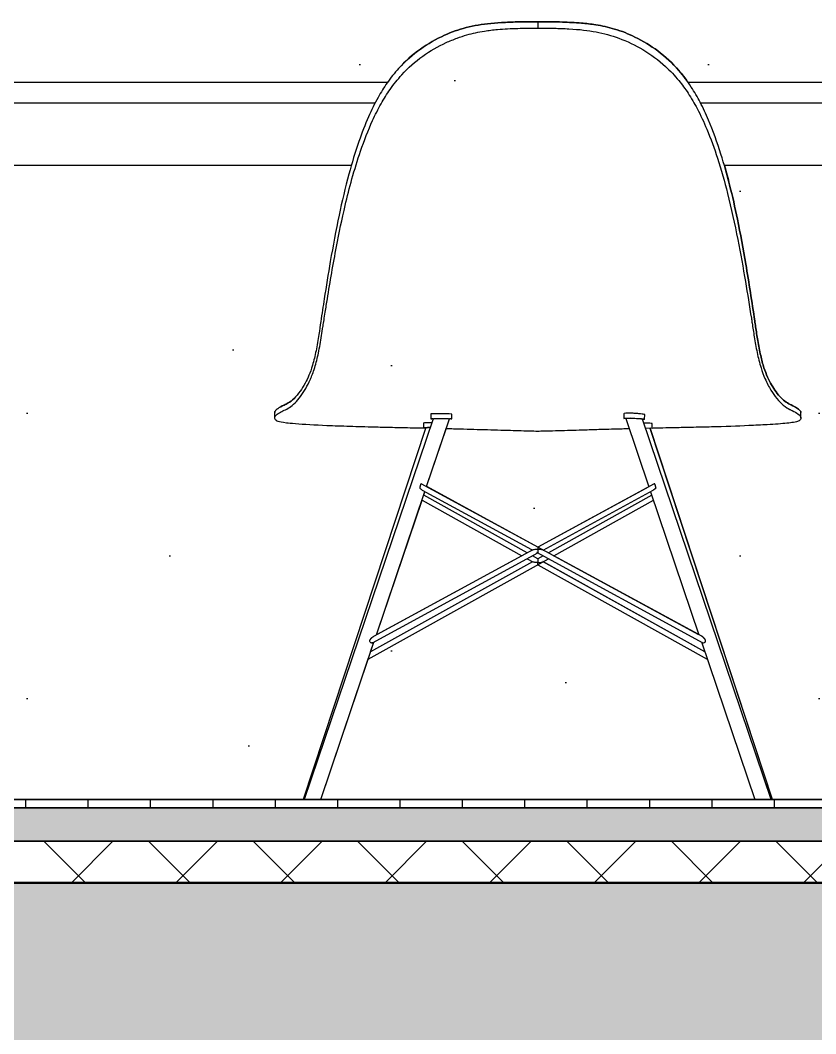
# Model space of a CAD drawing. Header units: millimetres. Extents: x -100 to 224448, y 0 to 22177.
# Drawn here: x 161157 to 161922, y 16625 to 17600 of the extents above; entities that cross this region are included whole.
import ezdxf

# ---------------------------------------------------------------- set-up
doc = ezdxf.new("R2010")
doc.units = ezdxf.units.MM
doc.linetypes.add('DASHED', pattern=[19.05, 12.7, -6.35])
doc.layers.get('0').update_dxf_attribs({"true_color": 0xdfdfdf})
for name, color, linetype in [('Background_0', 7, 'Continuous'), ('Boundary_Floor_ Ceramic Tiles', 7, 'Continuous'), ('Boundary_Insulation_ Extruded Polystyrene', 42, 'Continuous'), ('Boundary_Screed', 7, 'Continuous'), ('Elevation_Gypsum Board', 7, 'Continuous'), ('Fill_Concrete_ Reinforced', 85, 'Continuous'), ('Fill_Floor_ Ceramic Tiles', 251, 'Continuous'), ('Fill_Insulation_ Extruded Polystyrene', 42, 'Continuous'), ('Fill_Screed', 251, 'Continuous'), ('Viewport border', 7, 'Continuous')]:
    doc.layers.add(name, color=color, linetype=linetype)
for name, color, linetype, lineweight in [('Background_Concrete_ Reinforced', 7, 'Continuous', 9), ('Background_Floor_ Ceramic Tiles', 7, 'Continuous', 9), ('Background_Gypsum Board', 7, 'Continuous', 9), ('Background_Insulation_ Extruded Polystyrene', 7, 'Continuous', 9), ('Background_Screed', 7, 'Continuous', 9), ('Boundary_Concrete_ Reinforced', 99, 'Continuous', 50)]:
    doc.layers.add(name, color=color, linetype=linetype, lineweight=lineweight)
doc.layers.add('BIM_ROOM_LINES', color=7, linetype='Continuous', plot=False)

# ---------------------------------------------------------------- blocks, each defined once
blk = doc.blocks.new("CC'__section__..%5CMainBuilding.dwg", base_point=(1833.26, -9100))
at = {"layer": 'Elevation_Gypsum Board'}
h = blk.add_hatch(dxfattribs=at)
h.set_pattern_fill('DOTS2', color=256, scale=30, style=0)
h.paths.add_polyline_path([(5062.41, 8440), (5234.4, 8440), (5234.4, 8523), (5134.4, 8523), (5134.4, 8583), (5508.68, 8583), (5508.68, 8593), (5526, 8593), (5564.95, 8593), (5643.79, 8593), (5652.41, 8593), (5652.41, 8583), (6503.28, 8583), (6503.28, 8722.25), (6499.86, 8722.25), (6499.86, 8733), (6508.89, 8733), (6508.89, 8722.25), (6505.47, 8722.25), (6505.47, 8583), (7874.4, 8583), (7874.4, 8523), (7774.4, 8523), (7774.4, 8440), (7868.86, 8440), (7877.36, 8440), (8166.29, 8440), (8677.36, 8440), (8966.29, 8440), (9477.36, 8440), (9621.82, 8498.19), (9621.82, 8492.05), (9513.81, 8107.07), (9513.95, 8107.51, -0.162902), (9511.94, 8107.78), (9511.94, 8112.35), (9519.9, 8112.84), (9521.01, 8116.13, -0.163594), (9518.98, 8116.28), (9518.98, 8120.86), (9528.98, 8121.03, -0.017407), (9538.98, 8120.86), (9538.98, 8116.28, -0.167992), (9536.85, 8116.12), (9533.63, 8106.6), (9693.4, 8106.17), (9693.4, 10445), (3582.4, 10445), (3582.4, 7749.99), (5068.39, 7750), (5134.11, 8216.57), (5135.89, 8229.18), (5162.76, 8420), (4962.76, 8420), (4962.76, 8440), (5056.66, 8440), (5017.28, 8492.05), (5017.28, 8498.19)])
h.paths.add_polyline_path([(5474.97, 8610.91, -1), (5430.45, 8610.91, -1)], flags=16)
h.paths.add_polyline_path([(5383.04, 8616.48), (5309.83, 8589.84), (5306.41, 8599.23), (5379.62, 8625.88), (5439.34, 8647.62), (5499.8, 8669.62), (5503.22, 8660.23), (5442.76, 8638.22)], flags=16)
h = blk.add_hatch(dxfattribs=at)
h.set_pattern_fill('DOTS2', color=256, scale=30, style=0)
h.paths.add_polyline_path([(8642.41, 8360), (8201.23, 8360), (8129.84, 8107.07), (8247.56, 7750), (8596.09, 7750), (8713.81, 8107.07)])
h = blk.add_hatch(dxfattribs=at)
h.set_pattern_fill('DOTS2', color=256, scale=30, style=0)
h.paths.add_polyline_path([(9442.41, 8360), (9001.23, 8360), (8929.84, 8107.07), (9047.56, 7750), (9396.09, 7750), (9513.81, 8107.07)])
h = blk.add_hatch(dxfattribs=at)
h.set_pattern_fill('DOTS2', color=256, scale=30, style=0)
h.paths.add_polyline_path([(8733.63, 8106.6), (8714.85, 8051.08), (8714.94, 8051.03), (8821.83, 7992.88), (8928.61, 8050.97), (8909.79, 8106.6)])
h = blk.add_hatch(dxfattribs=at)
h.set_pattern_fill('DOTS2', color=256, scale=30, style=0)
h.paths.add_polyline_path([(8828.95, 7989.01), (8832.06, 7987.32), (8931.4, 8042.71), (8930.23, 8046.16), (8827.06, 7990.04)])
h = blk.add_hatch(dxfattribs=at)
h.set_pattern_fill('DOTS2', color=256, scale=30, style=0)
h.paths.add_polyline_path([(8710.42, 8038), (8666.6, 7908.45), (8806.4, 7984.49)])
h = blk.add_hatch(dxfattribs=at)
h.set_pattern_fill('DOTS2', color=256, scale=30, style=0)
h.paths.add_polyline_path([(8837.25, 7984.5), (8976.78, 7908.6), (8933.03, 8037.89)])
h = blk.add_hatch(dxfattribs=at)
h.set_pattern_fill('DOTS2', color=256, scale=30, style=0)
h.paths.add_polyline_path([(8816.76, 7984.44), (8821.82, 7981.62), (8826.89, 7984.44), (8821.83, 7987.19)])
h = blk.add_hatch(dxfattribs=at)
h.set_pattern_fill('DOTS2', color=256, scale=30, style=0)
h.paths.add_polyline_path([(8658.65, 7884.92), (8613.01, 7750), (9030.44, 7750), (8984.74, 7885.07), (8821.82, 7975.89)])
h = blk.add_hatch(dxfattribs=at)
h.set_pattern_fill('DOTS2', color=256, scale=30, style=0)
h.paths.add_polyline_path([(8664.24, 7901.47), (8661.03, 7891.98), (8816.69, 7978.75), (8811.57, 7981.61)])
h = blk.add_hatch(dxfattribs=at)
h.set_pattern_fill('DOTS2', color=256, scale=30, style=0)
h.paths.add_polyline_path([(8826.96, 7978.75), (8982.35, 7892.12), (8979.14, 7901.63), (8832.09, 7981.61)])
at = {"layer": 'Fill_Concrete_ Reinforced', "extrusion": (0, 0, -1)}
h = blk.add_hatch(dxfattribs=at)
h.set_pattern_fill('CONCRETE1', color=256, scale=20, angle=15, style=0)
h.set_pattern_definition([(15, (-3002.4, -5250), (287.368, 497.736), [50.8, -355.6]), (105, (-3002.4, -5250), (-497.736, 287.368), [50.8, -355.6]), (150, (-2953.33, -5236.85), (-392.5523, -105.184), [71.842, -502.894]), (15, (-3012.5, -5016.04), (287.368, 497.736), [50.8, -355.6]), (60, (-2981.4, -5034), (-105.184, 392.5523), [35.921, -538.8154]), (150, (-2981.4, -5034), (-392.5523, -105.184), [35.921, -538.8154]), (15, (-2891.6, -4878.46), (287.368, 497.736), [71.842, -334.558]), (60, (-2891.6, -4878.46), (-105.184, 392.5523), [50.8, -523.9364]), (150, (-2822.2, -4859.87), (-392.5523, -105.184), [50.8, -523.9364]), (105, (-2758.8, -5079.55), (-497.736, 287.368), [50.8, -355.6]), (60, (-2758.82, -5079.55), (-105.184, 392.5523), [35.921, -538.8154]), (150, (-2740.86, -5048.44), (-392.5523, -105.184), [35.921, -538.8154]), (15, (-2979.63, -5138.7), (287.368, 497.736), [25.4, -340.36]), (15, (-2711.5, -4961.7), (287.368, 497.736), [25.4, -340.36]), (105, (-2847.33, -4945.5), (-497.736, 287.368), [25.4, -340.36]), (150, (-2739.1, -5153.15), (-392.5523, -105.184), [35.921, -538.8154]), (150, (-2983.15, -4929.3), (-392.5523, -105.184), [35.921, -538.8154]), (60, (-2852.9, -5071.9), (-105.184, 392.5523), [35.921, -538.8154]), (105, (-2880.6, -5164.77), (-497.736, 287.368), [6.35, -400.05]), (105, (-2906.6, -4994.24), (-497.736, 287.368), [6.35, -400.05]), (105, (-2740.65, -4877.46), (-497.736, 287.368), [6.35, -400.05]), (105, (-2678.64, -5084.36), (-497.736, 287.368), [6.35, -400.05])])
h.paths.add_polyline_path([(-21382.4, 7500), (-21382.4, 7670), (-21242.4, 7670), (-3322.4, 7670), (-3182.4, 7670), (-3182.4, 7500)])
at = {"layer": 'Fill_Floor_ Ceramic Tiles', "extrusion": (0, 0, -1)}
h = blk.add_hatch(dxfattribs=at)
h.set_pattern_fill('_USER', color=256, scale=60, angle=90, style=0, pattern_type=0)
h.set_pattern_definition([(90, (-3002.4, -5250), (-60, -2e-13), [])])
h.paths.add_polyline_path([(-3322.4, 7750), (-3322.4, 7742), (-21242.4, 7742), (-21242.4, 7750)])
at = {"layer": 'Fill_Insulation_ Extruded Polystyrene', "extrusion": (0, 0, -1)}
h = blk.add_hatch(dxfattribs=at)
h.set_pattern_fill('INSULATION', color=256, scale=20, style=0)
h.set_pattern_definition([(45, (-3002.4, -5250), (-50.28943, 50.28943), []), (135, (-3002.4, -5250), (-50.28943, -50.28943), [])])
h.paths.add_polyline_path([(-3322.4, 7710), (-3322.4, 7670), (-21242.4, 7670), (-21242.4, 7710)])
at = {"layer": 'Fill_Screed', "extrusion": (0, 0, -1)}
h = blk.add_hatch(dxfattribs=at)
h.set_pattern_fill('SCREED', color=256, scale=20, angle=15, style=0)
h.set_pattern_definition([(15, (-3002.4, -5250), (915.6406, 508.3053), [-127, 0, -381, 0]), (15, (-3005.69, -5237.73), (915.6406, 508.3053), [-50.8, 0, -177.8, 0, -91.44, 0, -381, 0]), (15, (-3008.97, -5225.47), (915.6406, 508.3053), [-25.4, 0, -127, 0, -127, 0, -279.4, 0, -91.44, 0]), (15, (-3012.26, -5213.2), (915.6406, 508.3053), [-91.44, 0, -406.4, 0]), (15, (-3015.55, -5200.93), (915.6406, 508.3053), [-304.8, 0, -304.8, 0]), (15, (-3018.84, -5188.66), (915.6406, 508.3053), [-431.8, 0]), (15, (-3022.12, -5176.4), (915.6406, 508.3053), [-127, 0, -558.8, 0]), (15, (-3025.4, -5164.13), (915.6406, 508.3053), [-177.8, 0, -101.6, 0]), (15, (-3028.7, -5151.86), (915.6406, 508.3053), [-254, 0]), (15, (-3035.27, -5127.33), (915.6406, 508.3053), [-35.56, 0, -381, 0, -228.6, 0]), (15, (-3038.56, -5115.06), (915.6406, 508.3053), [-50.8, 0, -5.08, 0, -127, 0]), (15, (-3041.84, -5102.8), (915.6406, 508.3053), [-25.4, 0, -330.2, 0, -381, 0]), (15, (-3045.13, -5090.53), (915.6406, 508.3053), [-254, 0]), (15, (-3048.42, -5078.26), (915.6406, 508.3053), [-127, 0, -533.4, 0]), (15, (-3055, -5053.72), (915.6406, 508.3053), [-609.6, 0]), (15, (-3058.28, -5041.46), (915.6406, 508.3053), [-127, 0, -10.16, 0, -177.8, 0]), (15, (-3061.57, -5029.2), (915.6406, 508.3053), [-35.56, 0, -254, 0, -101.6, 0, -177.8, 0, -203.2, 0]), (15, (-3064.85, -5016.92), (915.6406, 508.3053), [-76.2, 0, -101.6, 0, -254, 0, -10.16, 0, -127, 0]), (15, (-3068.14, -5004.65), (915.6406, 508.3053), [-254, 0])])
h.paths.add_polyline_path([(-3322.4, 7742), (-3322.4, 7710), (-21242.4, 7710), (-21242.4, 7742)])
at = {"linetype": 'DASHED', "extrusion": (0, 1, 0)}
blk.add_line((8821.82, 8498.19), (8821.82, 8492.05), dxfattribs=at)
blk.add_line((2834.4, 7750), (21730.4, 7750))
blk.add_line((2834.4, 7750), (21730.4, 7750))
at = {"layer": 'Background_0', "extrusion": (0, 1, 0)}
for p, q in [((8166.29, 8440), (8677.36, 8440)), ((8966.29, 8440), (9477.36, 8440)), ((8665.28, 8420), (8178.36, 8420)), ((9465.28, 8420), (8978.36, 8420)), ((8642.41, 8360), (8201.23, 8360)), ((9442.41, 8360), (9001.23, 8360)), ((8718.98, 8120.86), (8718.98, 8116.28)), ((8738.98, 8116.28), (8738.98, 8120.86)), ((8904.66, 8121.27), (8904.46, 8116.66)), ((8924.44, 8115.77), (8924.64, 8120.25)), ((8721.07, 8116.31), (8597.18, 7750)), ((8711.94, 8112.35), (8711.94, 8107.78)), ((8714.85, 8051.08), (8736.89, 8116.25)), ((8906.44, 8116.5), (8928.61, 8050.97)), ((9046.28, 7750), (8922.46, 8115.93)), ((8931.69, 8107.33), (8931.89, 8111.83)), ((8714.03, 8107.74), (8596.09, 7750)), ((8714.85, 8051.08), (8733.63, 8106.6)), ((8925.27, 8107.62), (8931.69, 8107.33)), ((9047.56, 7750), (8929.72, 8107.42)), ((9047.56, 7750), (8929.84, 8107.07)), ((8979.67, 7907.03), (8709.77, 8053.83)), ((8933.65, 8053.71), (8821.83, 7992.88)), ((8666.6, 7908.45), (8713.22, 8046.27)), ((8710.64, 8047.67), (8815.89, 7990.42)), ((8712.05, 8042.81), (8713.22, 8046.27)), ((8811.6, 7987.32), (8712.05, 8042.81)), ((8811.6, 7987.32), (8712.05, 8042.81)), ((8821.83, 7992.88), (8714.94, 8051.03)), ((8928.61, 8050.97), (8821.83, 7992.88)), ((8827.06, 7990.04), (8932.8, 8047.55)), ((8931.4, 8042.71), (8832.06, 7987.32)), ((8931.4, 8042.71), (8832.06, 7987.32)), ((8930.23, 8046.16), (8976.78, 7908.6)), ((8666.6, 7908.45), (8710.42, 8038)), ((8710.42, 8038), (8806.4, 7984.49)), ((8837.25, 7984.5), (8933.03, 8037.89)), ((8662.91, 7900.74), (8821.83, 7987.19)), ((8817.14, 7990.33), (8663.7, 7906.87)), ((8806.4, 7984.49), (8666.6, 7908.45)), ((8816.6, 7990.04), (8811.67, 7987.35)), ((8821.82, 7981.62), (8816.76, 7984.44)), ((8821.82, 7981.62), (8816.76, 7984.44)), ((8820.65, 7987.83), (8980.47, 7900.9)), ((8826.89, 7984.44), (8821.82, 7981.62)), ((8826.89, 7984.44), (8821.82, 7981.62)), ((8821.83, 7990.95), (8821.83, 7989.98)), ((8832.06, 7987.32), (8828.95, 7989.01)), ((8976.78, 7908.6), (8834.69, 7985.89)), ((8658.65, 7884.92), (8832.09, 7981.61)), ((8816.69, 7978.75), (8661.03, 7891.98)), ((8816.69, 7978.75), (8661.03, 7891.98)), ((8811.57, 7981.61), (8817.04, 7978.56)), ((8821.82, 7981.62), (8821.82, 7978.99)), ((8821.82, 7978.99), (8821.82, 7978.01)), ((8821.82, 7975.89), (8821.82, 7978.01)), ((8821.82, 7975.89), (8984.74, 7885.07)), ((8982.35, 7892.12), (8826.61, 7978.95)), ((8982.35, 7892.12), (8826.96, 7978.75)), ((8613.01, 7750), (8664.24, 7901.47)), ((8661.03, 7891.98), (8664.24, 7901.47)), ((8979.14, 7901.63), (9030.44, 7750)), ((8613.01, 7750), (8658.65, 7884.92))]:
    blk.add_line(p, q, dxfattribs=at)
at = {"layer": 'Background_0'}
for centre, radius, start, end in [((8731.49, 7977.39), 143.66, 87.00827, 90.9973), ((8907.61, 8105.21), 16.44, 88.17794, 99.36179), ((8981.18, 7902.37), 1.63, 243.83482, 303.53164), ((8981.16, 7902.8), 2.01, 297.29589, 344.32259)]:
    blk.add_arc(centre, radius, start, end, dxfattribs=at)
at = {"layer": 'Background_0', "extrusion": (0, 0, -1)}
for centre, radius, start, end in [((-8717.92, 8058.99), 13.46, 302.73811, 316.08293), ((-8662.18, 7902.62), 1.99, 296.55135, 344.42914)]:
    blk.add_arc(centre, radius, start, end, dxfattribs=at)
for centre, major_axis, ratio, start_param, end_param in [((8728.98, 8116.28), (-10, 0), 0.02531, -0.000001, 1.570953), ((8728.98, 8116.28), (-10, 0), 0.02531, 5.634555, 6.283184), ((8728.98, 8116.28), (7.91, -0.02), 0.025509, 3.148971, 3.932856), ((8728.98, 8116.28), (7.91, -0.02), 0.025509, 3.932856, 5.433967), ((8728.98, 8116.28), (-10, 0), 0.02531, 1.570953, 3.141592), ((8728.98, 8116.28), (7.91, -0.02), 0.025509, 5.433967, 6.279242), ((8728.98, 8116.28), (-10, 0), 0.02531, 3.141592, 3.807343), ((8914.45, 8116.21), (-9.99, 0.45), 0.069694, -0.002953, 3.138639), ((8914.45, 8116.21), (-9.99, 0.45), 0.069694, 5.619983, 6.280232), ((8914.45, 8116.21), (-8.01, 0.3), 0.068313, 6.25873, 7.115321), ((8914.45, 8116.21), (-8.01, 0.3), 0.068313, 0.832136, 2.472617), ((8914.45, 8116.21), (-8.01, 0.3), 0.068313, 2.472617, 3.117475), ((8914.45, 8116.21), (-9.99, 0.45), 0.069694, 3.141611, 3.750605), ((8914.45, 8116.21), (-9.99, 0.45), 0.069694, 9.421825, 9.424796), ((8721.94, 8107.78), (10, 0), 0.044485, 3.141593, 4.343124), ((8721.94, 8107.78), (10, 0), 0.044485, 2.49566, 3.141593), ((8721.94, 8107.78), (7.91, 0.04), 0.044833, 3.157112, 3.991124), ((8721.94, 8107.78), (7.91, 0.04), 0.044833, 3.991124, 4.233039), ((8821.83, 7990.04), (4.96, 0), 0.184074, 3.468422, 4.364278), ((8821.83, 7990.04), (4.96, 0), 0.184074, 4.364278, 4.712465), ((8821.83, 7990.04), (-4.96, 0), 0.184074, 1.570873, 1.91906), ((8821.83, 7990.04), (-4.96, 0), 0.184074, 1.91906, 2.814763), ((8821.82, 7978.75), (-4.96, 0), 0.150863, 5.060577, 6.018523), ((8821.82, 7978.75), (-4.96, 0), 0.150863, 4.712389, 5.060577)]:
    blk.add_ellipse(centre, major_axis=major_axis, ratio=ratio, start_param=start_param, end_param=end_param, dxfattribs=at)
at = {"layer": 'Background_0'}
for start_param, end_param in [(1.570796, 1.918984), (1.918984, 2.876931)]:
    blk.add_ellipse((8821.82, 7978.75), major_axis=(-4.96, 0), ratio=0.150863, start_param=start_param, end_param=end_param, dxfattribs=at)
for points, degree, knots in [([(8821.82, 8498.19), (8816.38, 8498.19), (8810.92, 8498.16), (8800.56, 8497.96), (8795.62, 8497.8), (8780.63, 8497.04), (8772.09, 8496.2), (8760.55, 8494.28), (8756.65, 8493.48), (8749.23, 8491.59), (8745.75, 8490.53), (8738.83, 8488.08), (8735.46, 8486.7), (8723.87, 8481.45), (8716.05, 8476.97), (8701.12, 8466.31), (8694.16, 8460.1), (8683.93, 8448.8), (8680.29, 8444.21), (8673.78, 8434.88), (8670.9, 8430.24), (8664.82, 8419.37), (8661.76, 8413.1), (8655.61, 8399.1), (8652.51, 8391.08), (8646.14, 8372.82), (8642.95, 8362.26), (8636.56, 8338.65), (8633.45, 8325.38), (8627.56, 8297.46), (8624.77, 8282.47), (8620.16, 8255.77), (8618.22, 8243.68), (8615.24, 8224.44), (8614.14, 8217.11), (8612.49, 8205.89), (8611.86, 8201.55), (8610.4, 8192.14), (8609.51, 8186.8), (8607.49, 8176.85), (8606.38, 8172.2), (8603.91, 8163.89), (8602.77, 8160.82), (8600.5, 8155.41), (8599.26, 8152.87), (8596.4, 8147.62), (8594.76, 8145.04), (8591.19, 8140.02), (8589.25, 8137.72), (8585.34, 8133.85), (8583.43, 8132.48), (8580.28, 8130.64), (8578.98, 8130.05), (8575.29, 8128.27), (8573.4, 8127.19), (8570.29, 8125.05), (8569.33, 8124.03), (8568.82, 8122.82), (8568.76, 8122.53), (8568.76, 8122.24)], 3, [0, 0, 0, 0, 16.330716, 16.330716, 31.10748, 31.10748, 61.512893, 61.512893, 77.35221, 77.35221, 92.1238, 92.1238, 107.017959, 107.017959, 145.130915, 145.130915, 185.659571, 185.659571, 211.144639, 211.144639, 234.597358, 234.597358, 264.247955, 264.247955, 298.978933, 298.978933, 343.832824, 343.832824, 398.464099, 398.464099, 458.814973, 458.814973, 507.488234, 507.488234, 537.236482, 537.236482, 553.138672, 553.138672, 573.955597, 573.955597, 593.482799, 593.482799, 611.422984, 611.422984, 630.807534, 630.807534, 655.718862, 655.718862, 687.134652, 687.134652, 723.883084, 723.883084, 754.468186, 754.468186, 822.843285, 822.843285, 908.971704, 908.971704, 939.060242, 939.060242, 939.060242, 939.060242]), ([(8568.76, 8117.23), (8568.76, 8117.89), (8569.07, 8118.59), (8570.52, 8120.16), (8571.63, 8121.04), (8573.94, 8122.44), (8574.69, 8122.87), (8576.24, 8123.69), (8577, 8124.08), (8579.32, 8125.2), (8581.05, 8125.95), (8584.65, 8128.29), (8586.39, 8129.65), (8589.98, 8133.26), (8591.76, 8135.34), (8596.96, 8142.37), (8600.29, 8147.96), (8604.36, 8157.18), (8605.76, 8160.75), (8608.57, 8169.94), (8609.74, 8174.62), (8611.94, 8184.92), (8612.92, 8190.56), (8614.3, 8199.07), (8614.74, 8201.92), (8615.22, 8205.09), (8615.27, 8205.39), (8615.8, 8208.86), (8616.49, 8213.33), (8618.01, 8223.01), (8618.69, 8227.26), (8622.06, 8248.13), (8625, 8265.29), (8630.72, 8295.11), (8633.47, 8308.36), (8638.54, 8329.96), (8640.71, 8338.53), (8645.58, 8356.02), (8648.32, 8365), (8654.79, 8383.8), (8658.66, 8393.74), (8665.45, 8408.61), (8668.16, 8414.01), (8673.8, 8424.04), (8676.69, 8428.67), (8683.25, 8438.03), (8686.94, 8442.67), (8697.06, 8453.77), (8703.8, 8459.78), (8718.23, 8470.12), (8725.75, 8474.46), (8737.2, 8479.7), (8740.71, 8481.14), (8747.33, 8483.57), (8750.45, 8484.6), (8759.1, 8487.08), (8764.63, 8488.28), (8774.63, 8489.84), (8778.9, 8490.34), (8789.56, 8491.29), (8796.04, 8491.62), (8808.91, 8492), (8815.38, 8492.05), (8821.82, 8492.05)], 3, [282.763591, 282.763591, 282.763591, 282.763591, 312.946334, 312.946334, 342.237182, 342.237182, 354.170816, 354.170816, 363.917289, 363.917289, 381.338568, 381.338568, 395.33515, 395.33515, 407.61727, 407.61727, 430.080656, 430.080656, 440.322272, 440.322272, 449.714576, 449.714576, 460.205087, 460.205087, 465.478589, 465.478589, 466.022667, 466.022667, 471.620418, 471.620418, 476.011063, 476.011063, 493.219473, 493.219473, 506.849549, 506.849549, 515.862672, 515.862672, 525.507293, 525.507293, 536.48913, 536.48913, 543.006963, 543.006963, 548.952309, 548.952309, 555.470742, 555.470742, 565.407649, 565.407649, 574.735651, 574.735651, 578.727853, 578.727853, 582.166627, 582.166627, 588.043547, 588.043547, 592.326401, 592.326401, 598.712778, 598.712778, 605.095063, 605.095063, 605.095063, 605.095063]), ([(8689.01, 8454.4), (8695, 8460.84), (8701.58, 8466.64), (8716.05, 8476.97), (8723.87, 8481.45), (8735.46, 8486.7), (8738.83, 8488.08), (8745.75, 8490.53), (8749.23, 8491.59), (8756.65, 8493.48), (8760.55, 8494.28), (8772.09, 8496.2), (8780.63, 8497.04), (8795.62, 8497.8), (8800.56, 8497.96), (8810.92, 8498.16), (8816.38, 8498.19), (8821.82, 8498.19)], 3, [0, 0, 0, 0, 38.105683, 38.105683, 76.218639, 76.218639, 91.112799, 91.112799, 105.884388, 105.884388, 121.723706, 121.723706, 152.129118, 152.129118, 166.905882, 166.905882, 183.236599, 183.236599, 183.236599, 183.236599]), ([(8821.82, 8498.19), (8829.69, 8498.19), (8837.62, 8498.12), (8851.57, 8497.66), (8857.68, 8497.35), (8868.33, 8496.43), (8872.95, 8495.91), (8883.69, 8494.24), (8889.72, 8492.94), (8899.06, 8490.15), (8902.39, 8488.99), (8908.93, 8486.38), (8912.19, 8484.93), (8923.04, 8479.63), (8930.33, 8475.2), (8944.56, 8464.58), (8951.3, 8458.31), (8960.55, 8447.72), (8963.51, 8443.94), (8966.29, 8440)], 3, [806.619149, 806.619149, 806.619149, 806.619149, 825.971791, 825.971791, 840.973413, 840.973413, 852.443495, 852.443495, 867.911882, 867.911882, 876.94741, 876.94741, 885.834407, 885.834407, 908.297264, 908.297264, 933.109718, 933.109718, 946.041088, 946.041088, 946.041088, 946.041088]), ([(9074.88, 8122.24), (9074.88, 8122.88), (9074.58, 8123.58), (9073.18, 8125.12), (9072.11, 8125.98), (9069.26, 8127.74), (9067.64, 8128.62), (9064.16, 8130.3), (9062.49, 8131.05), (9059.1, 8133.31), (9057.49, 8134.61), (9054.21, 8137.96), (9052.58, 8139.9), (9049.51, 8144.13), (9048.06, 8146.33), (9045.31, 8151.1), (9043.99, 8153.64), (9041.51, 8159.18), (9040.41, 8162.04), (9038.16, 8168.99), (9037.11, 8172.93), (9035.11, 8181.73), (9034.19, 8186.62), (9032.63, 8195.94), (9031.96, 8200.42), (9031.03, 8206.7), (9030.75, 8208.63), (9027.8, 8228.6), (9024.94, 8247.11), (9019.41, 8279.5), (9016.73, 8294.08), (9011.5, 8319.38), (9009.02, 8330.4), (9003.77, 8351.23), (9001.02, 8361.15), (8994.43, 8382.1), (8990.47, 8393.15), (8983.56, 8409.42), (8980.91, 8415.13), (8975.35, 8425.75), (8972.51, 8430.65), (8965.75, 8441.01), (8961.77, 8446.32), (8951.3, 8458.31), (8944.56, 8464.58), (8930.33, 8475.2), (8923.04, 8479.63), (8912.19, 8484.93), (8908.93, 8486.38), (8902.39, 8488.99), (8899.06, 8490.15), (8889.72, 8492.94), (8883.69, 8494.24), (8872.95, 8495.91), (8868.33, 8496.43), (8857.68, 8497.35), (8851.57, 8497.66), (8837.62, 8498.12), (8829.69, 8498.19), (8821.82, 8498.19)], 3, [383.319442, 383.319442, 383.319442, 383.319442, 419.22789, 419.22789, 453.909185, 453.909185, 482.097896, 482.097896, 502.375549, 502.375549, 518.270199, 518.270199, 532.247994, 532.247994, 543.910889, 543.910889, 554.554307, 554.554307, 564.834948, 564.834948, 576.338436, 576.338436, 589.397144, 589.397144, 600.98443, 600.98443, 605.77919, 605.77919, 650.931093, 650.931093, 686.958256, 686.958256, 714.797523, 714.797523, 740.438477, 740.438477, 770.035685, 770.035685, 786.5812, 786.5812, 801.648134, 801.648134, 819.550519, 819.550519, 844.362973, 844.362973, 866.825831, 866.825831, 875.712827, 875.712827, 884.748356, 884.748356, 900.216743, 900.216743, 911.686824, 911.686824, 926.688446, 926.688446, 946.041088, 946.041088, 946.041088, 946.041088]), ([(8821.82, 8492.05), (8827.07, 8492.05), (8832.34, 8492.02), (8842.29, 8491.8), (8847.01, 8491.63), (8861.77, 8490.78), (8870.26, 8489.82), (8881.59, 8487.68), (8885.31, 8486.83), (8892.62, 8484.79), (8896.17, 8483.63), (8907.76, 8479.35), (8915.51, 8475.69), (8930.68, 8466.71), (8937.92, 8461.34), (8949.17, 8451.01), (8953.45, 8446.45), (8960.62, 8437.68), (8963.59, 8433.62), (8969.49, 8424.65), (8972.36, 8419.73), (8978.41, 8408.27), (8981.49, 8401.6), (8988.12, 8385.77), (8991.54, 8376.34), (8998.21, 8355.77), (9001.39, 8344.47), (9007.95, 8318.5), (9011.21, 8303.52), (9016.79, 8275.28), (9019.24, 8261.64), (9023.49, 8236.5), (9025.4, 8224.58), (9027.27, 8212.57), (9027.32, 8212.25), (9027.56, 8210.68), (9027.75, 8209.45), (9028.57, 8204.12), (9029.26, 8199.55), (9030.81, 8190.05), (9031.7, 8185.03), (9033.81, 8174.98), (9035.05, 8169.99), (9037.65, 8161.55), (9038.89, 8158.14), (9042.1, 8150.72), (9044.05, 8147.06), (9047.89, 8140.75), (9049.8, 8138.05), (9053.83, 8133.01), (9055.9, 8130.89), (9060.23, 8127.3), (9062.3, 8126.17), (9064.25, 8125.23), (9064.38, 8125.17), (9064.58, 8125.07), (9064.65, 8125.04), (9065.28, 8124.73), (9065.84, 8124.47), (9068.87, 8122.98), (9070.7, 8121.91), (9073.62, 8119.8), (9074.48, 8118.81), (9074.85, 8117.69), (9074.88, 8117.46), (9074.88, 8117.23)], 3, [0, 0, 0, 0, 15.757403, 15.757403, 29.876397, 29.876397, 60.217719, 60.217719, 75.46174, 75.46174, 90.562825, 90.562825, 125.839789, 125.839789, 163.867976, 163.867976, 190.519789, 190.519789, 211.865338, 211.865338, 235.763088, 235.763088, 265.954633, 265.954633, 307.364462, 307.364462, 355.194579, 355.194579, 416.705843, 416.705843, 471.979401, 471.979401, 520.298129, 520.298129, 521.624643, 521.624643, 526.823515, 526.823515, 544.103524, 544.103524, 563.656539, 563.656539, 584.557398, 584.557398, 601.424977, 601.424977, 623.265169, 623.265169, 644.944271, 644.944271, 671.508634, 671.508634, 703.87251, 703.87251, 706.216719, 706.216719, 707.493232, 707.493232, 717.983679, 717.983679, 768.236516, 768.236516, 830.243831, 830.243831, 846.973844, 846.973844, 846.973844, 846.973844]), ([(9001.23, 8360), (9003.02, 8353.79), (9004.7, 8347.53), (9009.02, 8330.4), (9011.5, 8319.38), (9016.73, 8294.08), (9019.41, 8279.5), (9024.94, 8247.11), (9027.8, 8228.6), (9030.75, 8208.63), (9031.03, 8206.7), (9031.96, 8200.42), (9032.63, 8195.94), (9034.19, 8186.62), (9035.11, 8181.73), (9037.11, 8172.93), (9038.16, 8168.99), (9040.41, 8162.04), (9041.51, 8159.18), (9043.99, 8153.64), (9045.31, 8151.1), (9048.06, 8146.33), (9049.51, 8144.13), (9052.58, 8139.9), (9054.21, 8137.96), (9057.49, 8134.61), (9059.1, 8133.31), (9062.49, 8131.05), (9064.16, 8130.3), (9067.64, 8128.62), (9069.26, 8127.74), (9072.11, 8125.98), (9073.18, 8125.12), (9074.58, 8123.58), (9074.88, 8122.88), (9074.88, 8122.24)], 3, [383.319442, 383.319442, 383.319442, 383.319442, 399.468058, 399.468058, 427.307324, 427.307324, 463.334487, 463.334487, 508.486391, 508.486391, 513.28115, 513.28115, 524.868436, 524.868436, 537.927145, 537.927145, 549.430632, 549.430632, 559.711273, 559.711273, 570.354691, 570.354691, 582.017586, 582.017586, 595.995382, 595.995382, 611.890032, 611.890032, 632.167684, 632.167684, 660.356396, 660.356396, 695.03769, 695.03769, 730.946139, 730.946139, 730.946139, 730.946139]), ([(8568.76, 8122.24), (8568.76, 8122.53), (8568.82, 8122.82), (8569.33, 8124.03), (8570.29, 8125.05), (8573.4, 8127.19), (8575.29, 8128.27), (8578.98, 8130.05), (8580.28, 8130.64), (8583.43, 8132.48), (8585.34, 8133.85), (8587.81, 8136.3), (8588.19, 8136.68), (8588.57, 8137.09)], 3, [680.737509, 680.737509, 680.737509, 680.737509, 710.826047, 710.826047, 796.954465, 796.954465, 865.329565, 865.329565, 895.914666, 895.914666, 932.663099, 932.663099, 939.060242, 939.060242, 939.060242, 939.060242]), ([(8728.98, 8121.03), (8728.29, 8121.03), (8727.6, 8121.03), (8725.85, 8121.03), (8724.82, 8121.02), (8722.73, 8121), (8721.74, 8120.98), (8720.2, 8120.95), (8719.65, 8120.93), (8719.1, 8120.89), (8718.98, 8120.87), (8718.98, 8120.86)], 3, [40.11391, 40.11391, 40.11391, 40.11391, 42.198465, 42.198465, 45.490052, 45.490052, 49.470858, 49.470858, 53.241932, 53.241932, 55.868372, 55.868372, 55.868372, 55.868372]), ([(8904.66, 8121.27), (8904.66, 8121.29), (8904.68, 8121.31), (8904.7, 8121.33), (8904.74, 8121.35), (8904.82, 8121.39), (8904.84, 8121.39), (8904.87, 8121.4), (8904.9, 8121.41), (8904.93, 8121.42)], 5, [55.974825, 55.974825, 55.974825, 55.974825, 55.974825, 55.974825, 57.597071, 57.597071, 57.597071, 57.597071, 58.30743, 58.30743, 58.30743, 58.30743, 58.30743, 58.30743]), ([(8924.64, 8120.26), (8924.64, 8120.3), (8924.57, 8120.36), (8924.2, 8120.5), (8923.8, 8120.59), (8922.56, 8120.8), (8921.66, 8120.92), (8919.59, 8121.14), (8918.45, 8121.23), (8915.99, 8121.41), (8914.69, 8121.48), (8912.08, 8121.59), (8910.8, 8121.62), (8909.11, 8121.64), (8908.6, 8121.64), (8908.13, 8121.63)], 3, [40.11391, 40.11391, 40.11391, 40.11391, 42.198465, 42.198465, 45.490052, 45.490052, 49.470858, 49.470858, 53.241932, 53.241932, 57.120542, 57.120542, 61.131352, 61.131352, 63.001634, 63.001634, 63.001634, 63.001634]), ([(8713.81, 8107.07), (8708.83, 8107.18), (8703.86, 8107.29), (8692.44, 8107.55), (8685.98, 8107.69), (8674.52, 8107.94), (8669.49, 8108.05), (8656.47, 8108.36), (8648.57, 8108.58), (8633.28, 8109.07), (8625.97, 8109.34), (8607.5, 8110.16), (8596.79, 8110.76), (8584.84, 8111.69), (8582.03, 8111.96), (8575.76, 8112.69), (8573.47, 8113.18), (8571.38, 8113.9), (8570.92, 8114.15), (8570.39, 8114.53), (8570.24, 8114.67), (8569.77, 8115.13), (8569.39, 8115.55), (8568.9, 8116.38), (8568.76, 8116.8), (8568.76, 8117.23)], 3, [76.426733, 76.426733, 76.426733, 76.426733, 87.021319, 87.021319, 100.881195, 100.881195, 111.823793, 111.823793, 129.522232, 129.522232, 147.124892, 147.124892, 176.267547, 176.267547, 190.24467, 190.24467, 218.44689, 218.44689, 233.779419, 233.779419, 242.229448, 242.229448, 262.825084, 262.825084, 282.763591, 282.763591, 282.763591, 282.763591]), ([(8711.94, 8112.35), (8711.94, 8112.38), (8711.97, 8112.4), (8712.18, 8112.48), (8712.62, 8112.55), (8713.6, 8112.63), (8713.96, 8112.66), (8714.37, 8112.68)], 3, [55.866795, 55.866795, 55.866795, 55.866795, 57.120542, 57.120542, 61.131352, 61.131352, 63.001634, 63.001634, 63.001634, 63.001634]), ([(8714.37, 8112.68), (8715.18, 8112.73), (8716.16, 8112.77), (8718.1, 8112.82), (8718.98, 8112.83), (8719.9, 8112.84)], 3, [0, 0, 0, 0, 3.736532, 3.736532, 6.556741, 6.556741, 6.556741, 6.556741]), ([(8931.89, 8111.83), (8931.11, 8111.87), (8929.94, 8111.93), (8928.38, 8112.02), (8927.21, 8112.08), (8925.65, 8112.16), (8924.48, 8112.22), (8923.7, 8112.26)], 3, [26.174857, 26.174857, 26.174857, 26.174857, 30.157443, 32.148737, 34.14003, 36.131323, 40.11391, 40.11391, 40.11391, 40.11391]), ([(9074.88, 8117.23), (9074.88, 8116.71), (9074.68, 8116.21), (9074.17, 8115.47), (9073.95, 8115.22), (9073.38, 8114.63), (9073.03, 8114.29), (9071.45, 8113.57), (9070.11, 8113.17), (9065.9, 8112.46), (9063.76, 8112.19), (9056.58, 8111.47), (9049.92, 8110.99), (9036.96, 8110.23), (9030.98, 8109.93), (9013.58, 8109.16), (9001.55, 8108.76), (8982.45, 8108.24), (8975.87, 8108.09), (8964.22, 8107.83), (8959.18, 8107.72), (8946.08, 8107.43), (8937.96, 8107.25), (8929.84, 8107.07)], 3, [846.973844, 846.973844, 846.973844, 846.973844, 885.937392, 885.937392, 905.990047, 905.990047, 932.779336, 932.779336, 962.821687, 962.821687, 985.245212, 985.245212, 1031.612156, 1031.612156, 1064.98894, 1064.98894, 1124.430783, 1124.430783, 1154.85931, 1154.85931, 1177.784721, 1177.784721, 1214.211173, 1214.211173, 1214.211173, 1214.211173]), ([(8821.82, 8104.18), (8819.37, 8104.18), (8816.87, 8104.25), (8806.58, 8104.51), (8799.72, 8104.72), (8784.12, 8105.18), (8775.44, 8105.44), (8758.05, 8105.95), (8749.38, 8106.2), (8738.39, 8106.48), (8736.01, 8106.54), (8733.63, 8106.6)], 3, [0, 0, 0, 0, 7.343073, 7.343073, 21.669881, 21.669881, 39.746594, 39.746594, 57.807447, 57.807447, 62.635254, 62.635254, 62.635254, 62.635254]), ([(8909.79, 8106.6), (8907.44, 8106.54), (8905.09, 8106.48), (8896.03, 8106.24), (8889.28, 8106.05), (8877.45, 8105.72), (8872.4, 8105.57), (8859.76, 8105.19), (8852.2, 8104.96), (8840.82, 8104.63), (8837.02, 8104.52), (8831.19, 8104.36), (8829.16, 8104.31), (8825.65, 8104.22), (8823.73, 8104.18), (8821.82, 8104.18)], 3, [1243.644909, 1243.644909, 1243.644909, 1243.644909, 1253.660002, 1253.660002, 1283.142109, 1283.142109, 1305.147342, 1305.147342, 1338.135268, 1338.135268, 1354.682302, 1354.682302, 1363.626078, 1363.626078, 1373.961232, 1373.961232, 1373.961232, 1373.961232]), ([(8708.83, 8052.45), (8708.78, 8052.31), (8708.73, 8052.16), (8708.65, 8051.86), (8708.62, 8051.72), (8708.58, 8051.58)], 3, [14.5842378, 14.5842378, 14.5842378, 14.5842378, 15.0707239, 15.0707239, 15.4832834, 15.4832834, 15.4832834, 15.4832834]), ([(8709.66, 8053.9), (8709.66, 8053.9), (8709.65, 8053.9), (8709.63, 8053.9), (8709.61, 8053.88), (8709.54, 8053.83), (8709.5, 8053.78), (8709.42, 8053.68), (8709.37, 8053.61), (8709.26, 8053.44), (8709.21, 8053.34), (8709.09, 8053.12), (8709.04, 8053), (8708.93, 8052.73), (8708.88, 8052.59), (8708.83, 8052.45)], 3, [0, 0, 0, 0, 0.074927, 0.074927, 0.548288, 0.548288, 1.021649, 1.021649, 1.49837, 1.49837, 1.975091, 1.975091, 2.451812, 2.451812, 2.928533, 2.928533, 2.928533, 2.928533]), ([(8933.65, 8053.71), (8933.7, 8053.74), (8933.76, 8053.77), (8933.82, 8053.8), (8933.88, 8053.83), (8933.95, 8053.87), (8933.96, 8053.88), (8933.98, 8053.88), (8933.99, 8053.89), (8934.01, 8053.9)], 5, [6.4944525, 6.4944525, 6.4944525, 6.4944525, 6.4944525, 6.4944525, 6.8052271, 6.8052271, 6.8052271, 6.8052271, 6.8796825, 6.8796825, 6.8796825, 6.8796825, 6.8796825, 6.8796825]), ([(8934.83, 8052.45), (8934.78, 8052.59), (8934.73, 8052.73), (8934.62, 8053), (8934.56, 8053.12), (8934.45, 8053.34), (8934.39, 8053.44), (8934.29, 8053.61), (8934.24, 8053.67), (8934.15, 8053.78), (8934.11, 8053.82), (8934.05, 8053.88), (8934.02, 8053.9), (8934.01, 8053.9)], 3, [0, 0, 0, 0, 0.476721, 0.476721, 0.953442, 0.953442, 1.430163, 1.430163, 1.906884, 1.906884, 2.380245, 2.380245, 2.838722, 2.838722, 2.838722, 2.838722]), ([(8935.07, 8051.57), (8935.04, 8051.72), (8935, 8051.86), (8934.92, 8052.16), (8934.87, 8052.31), (8934.83, 8052.45)], 3, [14.5842378, 14.5842378, 14.5842378, 14.5842378, 14.9967974, 14.9967974, 15.4832834, 15.4832834, 15.4832834, 15.4832834]), ([(8708.58, 8051.58), (8708.58, 8051.55), (8708.57, 8051.52), (8708.53, 8051.33), (8708.49, 8051.16), (8708.43, 8050.83), (8708.4, 8050.67), (8708.35, 8050.38), (8708.33, 8050.23), (8708.28, 8049.96), (8708.26, 8049.83), (8708.23, 8049.7), (8708.23, 8049.68), (8708.22, 8049.66)], 3, [12.502432, 12.502432, 12.502432, 12.502432, 12.576358, 12.576358, 13.062844, 13.062844, 13.54933, 13.54933, 14.026341, 14.026341, 14.503352, 14.503352, 14.584238, 14.584238, 14.584238, 14.584238]), ([(8935.42, 8049.72), (8935.41, 8049.71), (8935.39, 8049.7), (8935.38, 8049.69), (8935.37, 8049.68), (8934.97, 8049.33), (8934.6, 8048.99), (8934.23, 8048.66), (8933.88, 8048.34), (8933.43, 8047.98), (8933.31, 8047.88), (8933.18, 8047.79), (8933.03, 8047.69), (8932.88, 8047.6), (8932.86, 8047.59), (8932.83, 8047.57), (8932.8, 8047.56)], 5, [-6.629642, -6.629642, -6.629642, -6.629642, -6.629642, -6.629642, -6.552182, -6.552182, -6.552182, -6.552182, -4.15763, -4.15763, -4.15763, -4.15763, -3.351488, -3.351488, -3.351488, -3.172805, -3.172805, -3.172805, -3.172805, -3.172805, -3.172805]), ([(8935.42, 8049.72), (8935.4, 8049.83), (8935.37, 8049.96), (8935.33, 8050.23), (8935.3, 8050.38), (8935.25, 8050.67), (8935.22, 8050.83), (8935.16, 8051.16), (8935.13, 8051.33), (8935.08, 8051.52), (8935.08, 8051.55), (8935.07, 8051.57)], 3, [12.592736, 12.592736, 12.592736, 12.592736, 13.060328, 13.060328, 13.537339, 13.537339, 14.023825, 14.023825, 14.510311, 14.510311, 14.584238, 14.584238, 14.584238, 14.584238]), ([(8821.83, 7992.88), (8821.83, 7992.87), (8821.83, 7992.85), (8821.83, 7992.8), (8821.83, 7992.72), (8821.83, 7992.56), (8821.83, 7992.33), (8821.83, 7992.06), (8821.83, 7991.78), (8821.83, 7991.41), (8821.83, 7991.13), (8821.83, 7990.95)], 3, [-1.244489, -1.244489, -1.244489, -1.244489, -1.22233, -1.20017, -1.155851, -1.067213, -0.889936, -0.71266, -0.535383, -0.358107, -0.003554, -0.003554, -0.003554, -0.003554]), ([(8821.83, 7989.98), (8821.83, 7989.71), (8821.83, 7989.31), (8821.83, 7988.78), (8821.83, 7988.38), (8821.83, 7987.99), (8821.83, 7987.66), (8821.83, 7987.42), (8821.83, 7987.31), (8821.83, 7987.25), (8821.83, 7987.22), (8821.83, 7987.2), (8821.83, 7987.19)], 3, [1.592677, 1.592677, 1.592677, 1.592677, 2.036195, 2.257954, 2.479714, 2.701473, 2.923232, 3.034111, 3.089551, 3.117271, 3.131131, 3.144991, 3.144991, 3.144991, 3.144991]), ([(8660.27, 7902.09), (8660.24, 7902.19), (8660.23, 7902.3), (8660.22, 7902.41), (8660.22, 7902.52), (8660.24, 7902.74), (8660.26, 7902.85), (8660.29, 7902.96), (8660.32, 7903.07), (8660.46, 7903.49), (8660.62, 7903.8), (8660.8, 7904.1), (8661, 7904.38), (8661.43, 7904.93), (8661.66, 7905.19), (8661.89, 7905.43), (8662.12, 7905.66), (8662.51, 7906.01), (8662.69, 7906.16), (8662.87, 7906.31), (8663.05, 7906.45), (8663.23, 7906.58)], 5, [8.680805, 8.680805, 8.680805, 8.680805, 8.680805, 8.680805, 9.202367, 9.202367, 9.202367, 9.202367, 9.759061, 9.759061, 9.759061, 9.759061, 11.603813, 11.603813, 11.603813, 11.603813, 13.448566, 13.448566, 13.448566, 13.448566, 14.821112, 14.821112, 14.821112, 14.821112, 14.821112, 14.821112]), ([(8663.23, 7906.58), (8663.27, 7906.6), (8663.32, 7906.63), (8663.36, 7906.66), (8663.4, 7906.69), (8663.49, 7906.75), (8663.55, 7906.78), (8663.6, 7906.81), (8663.65, 7906.84), (8663.7, 7906.86)], 5, [14.8211118, 14.8211118, 14.8211118, 14.8211118, 14.8211118, 14.8211118, 15.137213, 15.137213, 15.137213, 15.137213, 15.5176865, 15.5176865, 15.5176865, 15.5176865, 15.5176865, 15.5176865]), ([(8980.15, 7906.73), (8980.11, 7906.76), (8980.06, 7906.79), (8980.02, 7906.82), (8979.97, 7906.85), (8979.88, 7906.91), (8979.83, 7906.94), (8979.78, 7906.97), (8979.73, 7907), (8979.68, 7907.03)], 5, [5.8415059, 5.8415059, 5.8415059, 5.8415059, 5.8415059, 5.8415059, 6.174608, 6.174608, 6.174608, 6.174608, 6.5551846, 6.5551846, 6.5551846, 6.5551846, 6.5551846, 6.5551846]), ([(8983.1, 7902.26), (8983.13, 7902.36), (8983.14, 7902.46), (8983.15, 7902.57), (8983.14, 7902.68), (8983.12, 7902.91), (8983.11, 7903.02), (8983.08, 7903.13), (8983.05, 7903.24), (8982.91, 7903.66), (8982.75, 7903.97), (8982.57, 7904.26), (8982.36, 7904.55), (8981.93, 7905.09), (8981.71, 7905.35), (8981.48, 7905.6), (8981.25, 7905.82), (8980.86, 7906.17), (8980.69, 7906.32), (8980.51, 7906.47), (8980.33, 7906.6), (8980.15, 7906.73)], 5, [6.555185, 6.555185, 6.555185, 6.555185, 6.555185, 6.555185, 7.076464, 7.076464, 7.076464, 7.076464, 7.633969, 7.633969, 7.633969, 7.633969, 9.476469, 9.476469, 9.476469, 9.476469, 11.31897, 11.31897, 11.31897, 11.31897, 12.672144, 12.672144, 12.672144, 12.672144, 12.672144, 12.672144]), ([(8662.91, 7900.75), (8662.8, 7900.68), (8662.67, 7900.63), (8662.55, 7900.6), (8662.42, 7900.58), (8662.15, 7900.57), (8662, 7900.59), (8661.85, 7900.62), (8661.64, 7900.68), (8661.43, 7900.78), (8661.38, 7900.8), (8661.34, 7900.82), (8661.29, 7900.84)], 5, [4.251894, 4.251894, 4.251894, 4.251894, 4.251894, 4.251894, 5.378786, 5.378786, 5.378786, 5.378786, 6.584861, 6.584861, 6.584861, 6.901234, 6.901234, 6.901234, 6.901234, 6.901234, 6.901234])]:
    blk.add_open_spline(points, degree=degree, knots=knots, dxfattribs=at)
for points, degree in [([(8568.76, 8117.23), (8568.76, 8117.86), (8568.76, 8118.48), (8568.76, 8119.11), (8568.76, 8119.73), (8568.76, 8120.36), (8568.76, 8120.98), (8568.76, 8121.61), (8568.76, 8122.24)], 1), ([(8924.64, 8120.25), (8924.64, 8120.25), (8924.64, 8120.26), (8924.64, 8120.26)], 3), ([(9074.88, 8122.24), (9074.88, 8122.23), (9074.88, 8122.21), (9074.88, 8122.2)], 3), ([(9074.88, 8117.23), (9074.88, 8117.86), (9074.88, 8118.48), (9074.88, 8119.11), (9074.88, 8119.73), (9074.88, 8120.36), (9074.88, 8120.99), (9074.88, 8121.61), (9074.88, 8122.24)], 1), ([(9074.88, 8117.23), (9074.88, 8117.86), (9074.88, 8118.48), (9074.88, 8119.11), (9074.88, 8119.73), (9074.88, 8120.36), (9074.88, 8120.99), (9074.88, 8121.61), (9074.88, 8122.24)], 1), ([(8709.66, 8053.9), (8709.68, 8053.88), (8709.71, 8053.87), (8709.73, 8053.86), (8709.75, 8053.85), (8709.78, 8053.83)], 5)]:
    blk.add_open_spline(points, degree=degree, dxfattribs=at)
at = {"layer": 'Background_Concrete_ Reinforced', "extrusion": (0, 1, 0)}
blk.add_line((21242.4, 7670), (3322.4, 7670), dxfattribs=at)
at = {"layer": 'Background_Floor_ Ceramic Tiles', "extrusion": (0, 1, 0)}
for p, q in [((21242.4, 7750), (3322.4, 7750)), ((3322.4, 7742), (21242.4, 7742))]:
    blk.add_line(p, q, dxfattribs=at)
at = {"layer": 'Background_Gypsum Board', "extrusion": (0, 1, 0)}
for p, q in [((8596.09, 7750), (8247.55, 7750)), ((9030.44, 7750), (8613.01, 7750)), ((9396.09, 7750), (9047.55, 7750))]:
    blk.add_line(p, q, dxfattribs=at)
at = {"layer": 'Background_Insulation_ Extruded Polystyrene', "extrusion": (0, 1, 0)}
for p, q in [((21242.4, 7710), (3322.4, 7710)), ((3322.4, 7670), (21242.4, 7670))]:
    blk.add_line(p, q, dxfattribs=at)
at = {"layer": 'Background_Screed', "extrusion": (0, 1, 0)}
for p, q in [((21242.4, 7742), (3322.4, 7742)), ((3322.4, 7710), (21242.4, 7710))]:
    blk.add_line(p, q, dxfattribs=at)
at = {"layer": 'BIM_ROOM_LINES', "extrusion": (0, 1, 0)}
blk.add_line((21230.4, 7750), (3334.4, 7750), dxfattribs=at)
at = {"layer": 'Boundary_Concrete_ Reinforced', "extrusion": (0, 1, 0)}
blk.add_line((3322.4, 7670), (21242.4, 7670), dxfattribs=at)
at = {"layer": 'Boundary_Floor_ Ceramic Tiles', "extrusion": (0, 1, 0)}
for p, q in [((3322.4, 7750), (21242.4, 7750)), ((21242.4, 7742), (3322.4, 7742))]:
    blk.add_line(p, q, dxfattribs=at)
at = {"layer": 'Boundary_Insulation_ Extruded Polystyrene', "extrusion": (0, 1, 0)}
for p, q in [((3322.4, 7710), (21242.4, 7710)), ((21242.4, 7670), (3322.4, 7670))]:
    blk.add_line(p, q, dxfattribs=at)
at = {"layer": 'Boundary_Screed', "extrusion": (0, 1, 0)}
for p, q in [((3322.4, 7742), (21242.4, 7742)), ((21242.4, 7710), (3322.4, 7710))]:
    blk.add_line(p, q, dxfattribs=at)

msp = doc.modelspace()

# ---------------------------------------------------------------- block references
at = {"layer": 'Viewport border'}
msp.add_blockref("CC'__section__..%5CMainBuilding.dwg", (154666.19, 0), dxfattribs=at)

doc.saveas('drawing.dxf')
